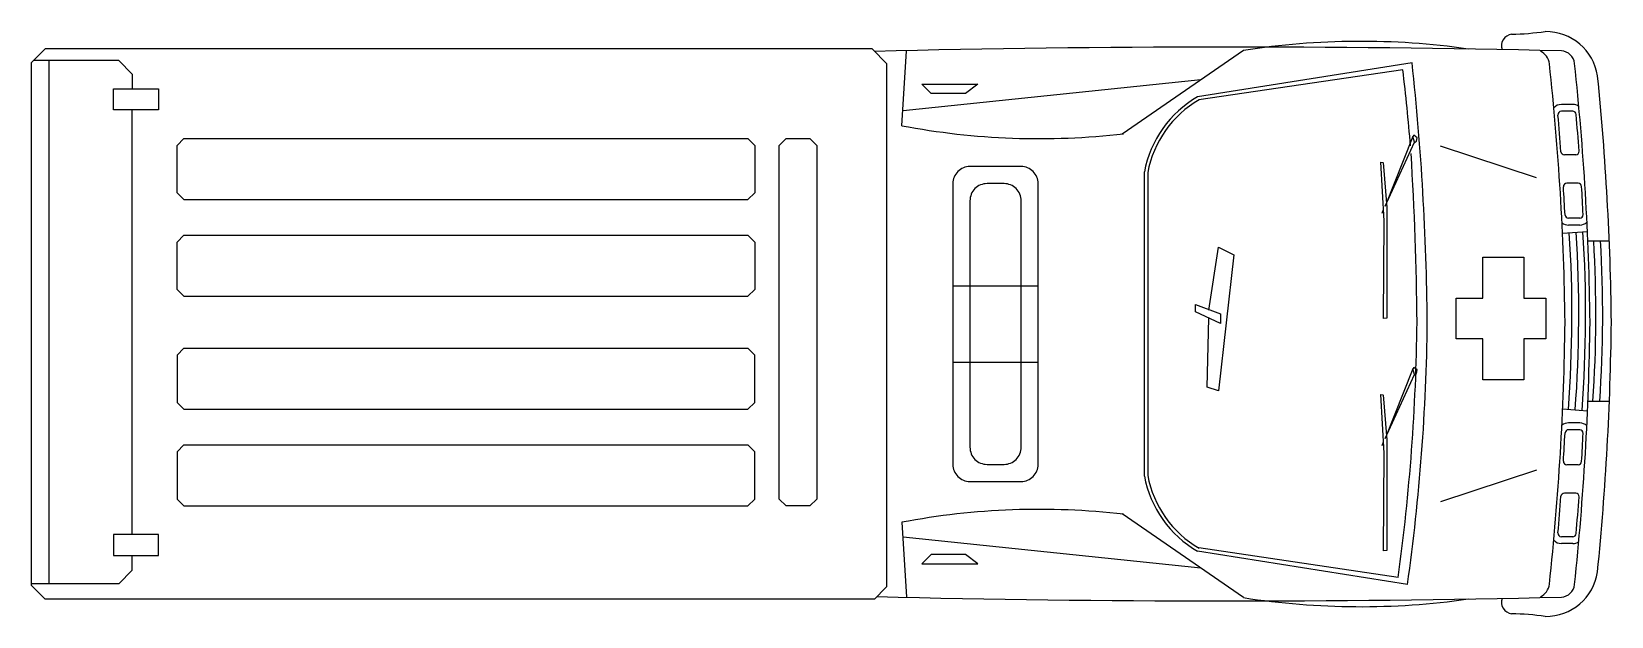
# Model space of a CAD drawing. Extents: x -2.24 to 2.39, y -0.86 to 0.85.
import ezdxf

# ---------------------------------------------------------------- set-up
doc = ezdxf.new("R2010")
doc.units = 0
doc.header["$LTSCALE"] = 0.75
doc.layers.get('0').update_dxf_attribs({"linetype": 'CONTINUOUS'})

msp = doc.modelspace()

# ---------------------------------------------------------------- linework, layer by layer
at = {"color": 0, "linetype": 'BYBLOCK'}
for p, q in [((-2.237, 0.76), (-2.197, 0.8)), ((0.2237, 0.8), (-2.197, 0.8)), ((0.267, 0.7567), (0.2237, 0.8)), ((0.3104, 0.5753), (0.3244, 0.7949)), ((1.3113, 0.7958), (0.9559, 0.5503)), ((-2.237, -0.7704), (-2.237, 0.76)), ((-1.9821, 0.7662), (-2.2308, 0.7662)), ((-2.1864, 0.7662), (-2.1864, -0.7662)), ((-1.9421, 0.7262), (-1.9821, 0.7662)), ((0.267, -0.7695), (0.267, 0.7567)), ((1.8045, 0.7596), (1.1764, 0.66)), ((-1.9421, 0.7262), (-1.9421, 0.6832)), ((1.1859, 0.7092), (0.3142, 0.6186)), ((0.3693, 0.6973), (0.5335, 0.6973)), ((0.3966, 0.6699), (0.3693, 0.6973)), ((0.5335, 0.6973), (0.497, 0.6699)), ((1.7773, 0.739), (1.1798, 0.6506)), ((-1.9976, 0.6214), (-1.9976, 0.6832)), ((-1.9976, 0.6832), (-1.8653, 0.6832)), ((-1.8653, 0.6832), (-1.8653, 0.6214)), ((0.497, 0.6699), (0.3966, 0.6699)), ((-1.8653, 0.6214), (-1.9976, 0.6214)), ((-1.9433, 0.6214), (-1.9433, -0.6214)), ((2.2746, 0.6375), (2.2414, 0.6375)), ((2.2746, 0.6175), (2.2414, 0.6175)), ((-1.791, 0.5376), (-1.811, 0.5176)), ((-1.811, 0.379), (-1.811, 0.5176)), ((-1.791, 0.5376), (-0.1398, 0.5376)), ((-0.1398, 0.5376), (-0.1198, 0.5176)), ((-0.1198, 0.5176), (-0.1198, 0.379)), ((-0.048, 0.5176), (-0.028, 0.5376)), ((-0.048, -0.5176), (-0.048, 0.5176)), ((-0.028, 0.5376), (0.0414, 0.5376)), ((0.0614, 0.5176), (0.0414, 0.5376)), ((0.0614, 0.5176), (0.0614, -0.5176)), ((1.8065, 0.544), (1.7257, 0.3398)), ((1.7257, 0.3398), (1.8116, 0.527)), ((1.8093, 0.5474), (1.8062, 0.5439)), ((1.8116, 0.527), (1.8065, 0.544)), ((1.8191, 0.5403), (1.8093, 0.5474)), ((1.8114, 0.5263), (1.8173, 0.5296)), ((1.8173, 0.5296), (1.8191, 0.5403)), ((2.169, 0.4226), (1.8877, 0.5155)), ((1.7224, 0.2965), (1.7129, 0.4682)), ((1.7129, 0.4682), (1.7192, 0.4673)), ((1.7195, 0.4673), (1.7302, 0.3358)), ((2.2835, 0.4899), (2.2502, 0.4899)), ((1.0206, -0.4505), (1.0206, 0.4401)), ((1.0304, 0.4383), (1.0304, -0.4487)), ((-1.811, 0.379), (-1.791, 0.359)), ((-0.1198, 0.379), (-0.1398, 0.359)), ((2.2905, 0.407), (2.2574, 0.407)), ((-1.791, 0.359), (-0.1398, 0.359)), ((1.7198, 0.3287), (1.7161, 0.3183)), ((1.7302, 0.3358), (1.7301, 0.0116)), ((1.721, 0.0107), (1.7224, 0.2965)), ((2.2952, 0.3044), (2.2621, 0.3044)), ((2.2952, 0.2844), (2.2621, 0.2844)), ((-1.791, 0.2548), (-1.811, 0.2348)), ((-1.811, 0.0961), (-1.811, 0.2348)), ((-1.791, 0.2548), (-0.1398, 0.2548)), ((-0.1198, 0.2348), (-0.1398, 0.2548)), ((-0.1198, 0.2348), (-0.1198, 0.0961)), ((2.2447, 0.2608), (2.3176, 0.2655)), ((2.3188, 0.2383), (2.3815, 0.2383)), ((1.2098, 0.0356), (1.2376, 0.2196)), ((1.2376, 0.2196), (1.2822, 0.1973)), ((1.2822, 0.1973), (1.2376, -0.2013)), ((-1.811, 0.0961), (-1.791, 0.0761)), ((-0.1398, 0.0761), (-0.1198, 0.0961)), ((0.46, 0.1068), (0.7098, 0.1068)), ((-1.791, 0.0761), (-0.1398, 0.0761)), ((1.1707, 0.0523), (1.2432, 0.0244)), ((1.1707, 0.03), (1.1707, 0.0523)), ((1.2432, -0.0035), (1.1707, 0.03)), ((1.2042, -0.1901), (1.2091, 0.0123)), ((1.2432, 0.0244), (1.2432, -0.0035)), ((1.7301, 0.0116), (1.721, 0.0107)), ((-1.811, -0.0961), (-1.791, -0.0761)), ((-1.791, -0.0761), (-0.1398, -0.0761)), ((-0.1398, -0.0761), (-0.1198, -0.0961)), ((-1.811, -0.0961), (-1.811, -0.2348)), ((-0.1198, -0.2348), (-0.1198, -0.0961)), ((0.46, -0.1173), (0.7098, -0.1173)), ((1.8065, -0.1361), (1.7257, -0.3403)), ((1.8093, -0.1327), (1.8062, -0.1362)), ((1.8116, -0.1531), (1.8065, -0.1361)), ((1.8191, -0.1398), (1.8093, -0.1327)), ((1.7257, -0.3403), (1.8116, -0.1531)), ((1.8114, -0.1538), (1.8173, -0.1505)), ((1.8173, -0.1505), (1.8191, -0.1398)), ((1.2376, -0.2013), (1.2042, -0.1901)), ((1.7224, -0.3836), (1.7129, -0.2119)), ((1.7129, -0.2119), (1.7192, -0.2128)), ((1.7195, -0.2128), (1.7302, -0.3443)), ((2.3193, -0.231), (2.382, -0.231)), ((-1.791, -0.2548), (-1.811, -0.2348)), ((-1.791, -0.2548), (-0.1398, -0.2548)), ((-0.1198, -0.2348), (-0.1398, -0.2548)), ((2.2452, -0.2539), (2.3181, -0.2593)), ((2.2952, -0.2948), (2.2621, -0.2948)), ((2.2952, -0.3148), (2.2621, -0.3148)), ((-1.811, -0.379), (-1.791, -0.359)), ((-1.791, -0.359), (-0.1398, -0.359)), ((-0.1198, -0.379), (-0.1398, -0.359)), ((1.7198, -0.3514), (1.7161, -0.3618)), ((1.7302, -0.3443), (1.7301, -0.6685)), ((-1.811, -0.379), (-1.811, -0.5176)), ((-0.1198, -0.5176), (-0.1198, -0.379)), ((1.721, -0.6694), (1.7224, -0.3836)), ((2.169, -0.433), (1.8877, -0.526)), ((2.2905, -0.4174), (2.2574, -0.4174)), ((2.2835, -0.5003), (2.2502, -0.5003)), ((-1.791, -0.5376), (-1.811, -0.5176)), ((-1.791, -0.5376), (-0.1398, -0.5376)), ((-0.1398, -0.5376), (-0.1198, -0.5176)), ((-0.028, -0.5376), (-0.048, -0.5176)), ((0.0414, -0.5376), (-0.028, -0.5376)), ((0.0414, -0.5376), (0.0614, -0.5176)), ((0.3104, -0.5858), (0.3244, -0.8053)), ((1.3113, -0.8062), (0.9559, -0.5607)), ((-1.9976, -0.6214), (-1.9976, -0.6832)), ((-1.8653, -0.6214), (-1.9976, -0.6214)), ((-1.8653, -0.6832), (-1.8653, -0.6214)), ((1.1859, -0.7196), (0.3142, -0.629)), ((2.2746, -0.6279), (2.2414, -0.6279)), ((-1.9976, -0.6832), (-1.8653, -0.6832)), ((-1.9421, -0.7262), (-1.9421, -0.6832)), ((0.3966, -0.6804), (0.3693, -0.7077)), ((0.497, -0.6804), (0.3966, -0.6804)), ((0.5335, -0.7077), (0.497, -0.6804)), ((1.7908, -0.7678), (1.1764, -0.6704)), ((1.7633, -0.7474), (1.1798, -0.661)), ((1.7301, -0.6685), (1.721, -0.6694)), ((2.2746, -0.6479), (2.2414, -0.6479)), ((-1.9421, -0.7262), (-1.9821, -0.7662)), ((0.3693, -0.7077), (0.5335, -0.7077)), ((-1.9821, -0.7662), (-2.237, -0.7662)), ((-2.237, -0.7704), (-2.197, -0.8104)), ((0.264, -0.7766), (0.2302, -0.8104)), ((0.2302, -0.8104), (-2.197, -0.8104))]:
    msp.add_line(p, q, dxfattribs=at)
for points in [[(0.6598, 0.4558), (0.51, 0.4558, 0.414214), (0.46, 0.4058), (0.46, -0.4162, 0.414214), (0.51, -0.4662), (0.6598, -0.4662, 0.414214), (0.7098, -0.4162), (0.7098, 0.4058, 0.414214)], [(0.6098, 0.4058), (0.56, 0.4058, 0.414214), (0.51, 0.3558), (0.51, -0.3662, 0.414214), (0.56, -0.4162), (0.6098, -0.4162, 0.414214), (0.6598, -0.3662), (0.6598, 0.3558, 0.414214)]]:
    msp.add_lwpolyline(points, format="xyb", close=True, dxfattribs=at)
for points in [[(2.0119, 0.0709), (2.0119, 0.1909), (2.1319, 0.1909)], [(2.1319, 0.1909), (2.1319, 0.0709)], [(1.9339, -0.0491), (1.9339, 0.0709), (2.0119, 0.0709)], [(2.1319, 0.0709), (2.1959, 0.0709), (2.1959, -0.0491), (2.1319, -0.0491)], [(2.0119, -0.0491), (1.9339, -0.0491)], [(2.1319, -0.0491), (2.1319, -0.1691), (2.0119, -0.1691), (2.0119, -0.0491)]]:
    msp.add_lwpolyline(points, dxfattribs=at)
for centre, radius, start, end in [((2.0991, 0.8099), 0.0332, 96.1194, 200.9991), ((2.0664, 1.8207), 0.9782, 271.7099, 277.5196), ((2.1956, 0.6973), 0.1536, 8.8263, 90.4502), ((1.2714, -41.303), 42.1086, 88.67998, 91.41583), ((1.6532, -1.3972), 2.2195, 81.8322, 98.862), ((2.1577, 0.7502), 0.0492, 7.7463, 62.581), ((2.2392, 0.7534), 0.041, 6.3038, 86.7646), ((-5.9349, -0.0732), 7.7841, 0.53888, 6.14155), ((-5.652, -0.0992), 7.9049, 0.71868, 6.21639), ((-5.687, -0.0991), 8.013, 0.70879, 6.13988), ((-4.0999, 0.0359), 5.9192, 4.6559, 6.8222), ((-5.8329, -0.1004), 8.2215, 0.6999, 5.73288), ((1.3368, 0.3811), 0.3216, 119.9059, 169.4397), ((1.3368, 0.3811), 0.3116, 119.9059, 169.4397), ((2.2414, 0.6075), 0.03, 90, 137.0067), ((2.2414, 0.6075), 0.01, 90, 185.1155), ((-5.652, -0.0992), 7.9149, 4.33538, 5.11551), ((2.2746, 0.6075), 0.03, 53.3414, 90), ((2.2746, 0.6075), 0.01, 5.0716, 90), ((-5.687, -0.0991), 8.003, 4.29818, 5.07163), ((0.7137, 2.7082), 2.1707, 259.2929, 276.5127), ((-7.4735, -0.0802), 9.2927, 0.49246, 3.54373), ((2.2502, 0.4999), 0.01, 184.3354, 270), ((2.2835, 0.4999), 0.01, 270, 4.2982), ((2.2574, 0.397), 0.01, 90, 183.5896), ((-5.652, -0.0992), 7.9149, 2.99103, 3.58957), ((2.2905, 0.397), 0.01, 3.5588, 90), ((-5.687, -0.0991), 8.003, 2.96534, 3.55876), ((2.2621, 0.3144), 0.03, 231.0998, 270), ((2.2621, 0.3144), 0.01, 182.991, 270), ((2.2952, 0.3144), 0.01, 270, 2.9653), ((2.2952, 0.3144), 0.03, 270, 314.6956), ((-1.445, 0.0231), 3.7174, 355.708, 3.6866), ((-1.445, 0.0231), 3.7374, 355.708, 3.6866), ((-1.445, 0.0231), 3.7574, 355.708, 3.6866), ((-1.445, 0.0231), 3.7874, 356.1525, 3.2568), ((-1.445, 0.0231), 3.8074, 356.1728, 3.2396), ((-4.0999, 0.0641), 5.9192, 352.12026, 359.38256), ((-4.0999, 0.0641), 5.9492, 351.96147, 359.38256), ((-6.0716, 0.1019), 8.4601, 354.34862, 359.3101), ((-5.8703, 0.1005), 8.1232, 353.8678, 359.29112), ((-5.908, 0.1006), 8.2339, 353.94232, 359.30001), ((2.2621, -0.3248), 0.03, 90, 128.9002), ((2.2621, -0.3248), 0.01, 90, 177.009), ((2.2952, -0.3248), 0.03, 45.3044, 90), ((2.2952, -0.3248), 0.01, 357.0347, 90), ((-5.652, 0.0887), 7.9149, 356.41043, 357.00897), ((-5.687, 0.0887), 8.003, 356.44124, 357.03466), ((2.2574, -0.4074), 0.01, 176.4104, 270), ((2.2905, -0.4074), 0.01, 270, 356.4412), ((1.3368, -0.3916), 0.3216, 190.5603, 240.0941), ((1.3368, -0.3916), 0.3116, 190.5603, 240.0941), ((2.2502, -0.5103), 0.01, 90, 175.6646), ((2.2835, -0.5103), 0.01, 355.7018, 90), ((0.7137, -2.7186), 2.1707, 83.4873, 100.7071), ((-5.652, 0.0887), 7.9149, 354.88449, 355.66462), ((-5.687, 0.0887), 8.003, 354.92837, 355.70182), ((2.2414, -0.6179), 0.03, 222.9933, 270), ((2.2414, -0.6179), 0.01, 174.8845, 270), ((2.2746, -0.6179), 0.01, 270, 354.9284), ((2.2746, -0.6179), 0.03, 270, 306.6586), ((2.1956, -0.7077), 0.1536, 269.5498, 351.1737), ((0.257, -0.7695), 0.01, 315, 0), ((2.1577, -0.7606), 0.0492, 297.419, 352.2537), ((2.2392, -0.7638), 0.041, 273.2354, 353.6962), ((1.2714, 41.2926), 42.1086, 268.59281, 271.32002), ((1.6532, 1.3867), 2.2195, 261.138, 278.1678), ((2.0991, -0.8203), 0.0332, 159.0009, 263.8806), ((2.0664, -1.8311), 0.9782, 82.4804, 88.2901)]:
    msp.add_arc(centre, radius, start, end, dxfattribs=at)

doc.saveas('drawing.dxf')
